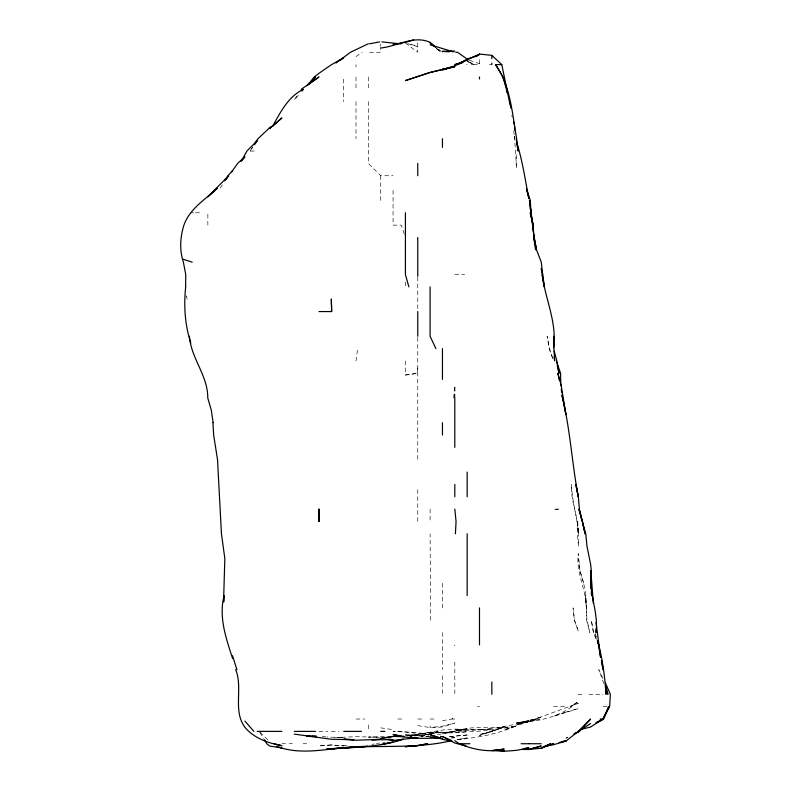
<?xml version="1.0" encoding="UTF-8"?>
<svg xmlns="http://www.w3.org/2000/svg" width="791" height="791" viewBox="0 0 791 791"><rect width="100%" height="100%" fill="white"/><g stroke="black" fill="none" stroke-linecap="round" stroke-linejoin="round"><path stroke-width="0.59" stroke-dasharray="3.96 2.97" d="M207.855 225.128L207.855 212.789M454.805 397.992L454.934 385.652M514.476 136.23L516.543 168.216L516.157 163.391L516.988 152.179M405.417 360.953L405.417 375.053L417.51 373.303L417.757 367.083M454.805 662.047L454.805 694.33M453.668 397.992L454.805 385.652L454.805 397.616M356.029 360.953L357.601 348.604M254.316 151.051L250.154 151.051L252.734 146.859M296.793 96.107L294.282 99.982L299.621 93.753M250.154 151.051L252.734 147.274M220.205 188.09L222.815 184.293M442.456 720.69L451.918 719.029L454.805 715.924M356.019 56.527L362.189 52.265M567.987 737.093L565.931 738.23L567.987 737.212M430.106 734.404L438.214 731.378L430.106 733.84M528.882 720.482L516.543 724.774L541.232 716.943L535.289 719.029L578.28 703.229L570.271 706.679L578.28 701.36C561.58 717.071 538.651 721.639 516.543 722.717L528.882 720.809L516.543 723.36L534.39 719.029M421.128 736.708L428.989 734.691M371.869 744.44L374.192 743.965M376.427 743.55L379.65 743.016M457.05 739.595L467.155 737.944L457.05 739.674C477.378 737.716 497.766 734.117 516.543 725.752L504.193 729.796L536.901 719.029L528.882 721.432L539.561 719.029L516.543 724.358L528.882 721.807L491.844 728.689L479.494 729.915L491.844 728.877L442.456 732.535L430.106 732.14L417.757 734.572L430.106 732.476L442.456 732.921L467.155 729.302L479.494 729.44L454.805 729.351L467.155 730.301C446.272 725.95 426.181 734.859 405.417 735.976M409.906 735.61L417.757 734.414L409.906 736.362C428.445 729.885 448.092 734.829 467.155 731.695C483.865 731.507 500.1 728.729 516.543 726.108C496.066 729.45 474.837 724.516 454.805 731.279L442.456 733.287L467.155 728.936L442.456 734.048L434.595 734.503M431.233 733.672L442.456 732.001L409.906 736.243L428.989 734.829M405.417 375.053L417.51 373.303M382.963 742.591L385.207 742.344M408.779 735.63L417.757 734.72L405.417 735.106L428.989 736.619M454.805 732.684L467.155 731.665M334.692 737.598L356.019 736.688L379.591 737.291M338.736 737.716L343.68 737.657L326.841 736.955M369.535 52.265L380.718 52.265L380.718 47.569M466.512 64.615L467.155 64.615M467.155 61.49L474.036 64.615L479.494 64.615L479.494 56.952M489.382 64.615L491.844 64.615M368.369 101.663L368.369 163.391L380.718 175.74L393.068 175.74M190.453 212.789L193.686 212.789M195.506 212.789L199.807 212.789M454.805 274.526L464.614 274.526M577.865 694.33L583.768 694.33M588.87 694.33L603.147 694.33M477.546 706.679L479.494 706.679M553.581 706.679L567.088 706.679M602.969 706.679L608.417 706.679M356.019 719.029L364.829 719.029M397.764 719.029L403.756 719.029M417.757 719.029L423.304 719.029M430.106 719.029L436.148 719.029M451.918 719.029L454.805 719.029M318.981 731.378L327.741 731.378M331.33 731.378L339.003 731.378M281.942 743.728L285.61 743.728M289.18 743.728L292.512 743.728M303.151 743.728L306.631 743.728M384.426 736.47L368.369 737.083L379.482 737.331M405.417 734.73L417.757 735.195L430.106 736.728M347.041 745.794L343.68 745.606L347.041 745.972M322.352 736.461L325.714 736.826M428.989 734.809L405.417 731.962L393.068 731.378L417.757 732.634L430.106 734.76M380.718 727.858L393.068 729.658M417.757 725.594L430.106 727.591L442.456 727.008L454.805 723.023L442.456 726.168L430.106 727.591L430.106 725.841M407.662 43.634L417.757 46.659L408.779 43.554M469.399 60.225L479.494 63.715M436.286 48.548L442.456 52.265M474.036 64.615L467.155 60.432L472.286 64.615L467.155 59.038M405.417 42.951L417.757 52.265L417.757 42.052M438.659 49.368L441.507 51.544M436.405 48.34L440.903 52.265L436.405 48.142M260.041 732.239L269.593 741.691M259.814 732.407L263.63 738.576M602.969 678.48L598.757 669.641L604.087 684.235M552.771 358.709L549.112 348.604L547.125 336.264L549.537 348.604L552.85 358.709M404.3 234.116L401.344 225.128L393.068 225.128L393.068 188.09M596.355 637.091L595.267 633.72L596.196 637.091M583.649 583.204L580.021 570.865L578.28 553.571C575.759 572.447 586.111 589.275 586.339 607.903L585.528 595.554L587.001 620.253L589.849 632.602L586.556 620.253L586.002 595.554L583.649 583.204L580.03 570.865L578.28 558.515M511.876 115.13L512.182 117.375M513.784 130.841L514.447 138.702L514.358 136.23M454.756 644.942L454.805 645.861M430.64 620.253L430.106 533.816M442.456 583.204L442.456 607.903M442.456 632.602L442.456 669.641M442.456 675.722L442.456 694.33M430.106 509.127L430.106 521.467M417.757 276.988L417.757 310.329M417.757 337.49L417.757 459.729M417.757 489.728L417.757 521.467M405.417 281.932L405.417 286.866M380.718 44.049L380.718 46.392M380.718 175.74L380.718 200.439M368.369 76.964L368.369 90.777M368.369 724.902L368.369 731.378M356.019 64.615L356.019 66.859M356.019 76.964L356.019 89.571M356.019 101.663L356.019 138.702M343.68 79.11L343.68 101.663M577.746 521.467L577.331 533.816L578.458 546.166C580.258 525.145 572.022 505.222 571.527 484.428C570.311 501.316 578.696 516.958 578.28 533.816L577.746 521.467M492.427 731.378L479.494 734.602L491.844 731.378L504.193 727.018L479.494 735.531L504.193 726.534L492.427 731.378M565.931 712.108L553.581 716.27L578.28 708.607L565.931 712.108M467.155 735.007L448.072 736.747L467.155 735.007M331.33 744.944L318.981 745.913L331.33 744.993L343.68 745.883L331.33 744.944M558.575 509.127L553.581 509.305L558.575 509.127M454.805 737.795L449.861 737.894L454.805 737.795M442.456 736.441L440.211 736.174L442.456 736.441M596.434 639.336L593.477 632.602L591.332 620.253L593.487 632.602L596.434 639.336M578.28 630.941L574.375 620.253L573.089 607.903L574.533 620.253L578.28 630.941M187.042 299.216L186.656 295.854L187.042 299.216"/><path stroke-width="1.19" d="M185.618 286.866L185.737 274.526L183.393 262.177C179.379 250.164 180.13 237.102 183.917 225.128C189.771 208.606 205.294 199.461 217.495 188.09L207.855 196.821L228.688 175.74L226.078 179.537M514.555 130.06L514.605 126.352M591.006 588.366L590.837 570.865L593.369 603.414M223.863 601.733L224.11 595.554C218.593 617.049 225.959 638.03 232.544 658.31M455.398 533.816L456.061 521.467L454.805 509.127M590.62 582.987L591.302 570.865L590.62 564.26L586.962 546.166L585.785 533.816L582.532 522.594L585.063 533.816L582.542 521.467L578.913 509.127L582.206 521.467L579.427 509.127L578.31 496.778L575.878 484.428L578.28 496.778C571.952 463.259 570.202 428.93 562.015 395.747M185.707 286.866C183.641 305.484 184.886 325.23 190.858 342.997M603.662 719.029L608.714 706.679L602.969 719.029L590.62 727.018L580.525 729.549M231.694 171.825L237.666 163.391L244.894 156.806L242.026 160.573M596.8 722.252L602.969 719.029L609.614 706.679L610.375 694.33L605.491 683.108M254.02 144.773L258.024 138.702L269.593 127.786L271.906 126.352L269.593 128.547L281.942 117.928L272.5 126.352C280.419 112.371 288.151 96.561 303.428 89.314L301.905 91.094M224.703 180.892L227.917 175.74L232.544 170.629M241.136 161.394L246.901 151.051L257.243 140.66L254.662 144.437M308.174 84.627L314.324 76.964L318.981 73.316L331.33 64.753L343.68 57.773L339.863 60.512M309.044 83.935L315.471 76.964L306.631 85.804L318.981 76.964L301.183 89.314M559.197 742.482L565.931 741.118L578.28 731.378L590.62 719.029L579.309 731.378L574.157 733.662M336.046 63.072L350.472 52.265L368.369 43.732M578.28 731.378L590.62 723.577M478.377 55.222L467.155 59.058L457.158 64.615L462.705 62.192M574.157 734.147L578.28 732.1M595.771 723.033L602.969 719.622M509.404 101.663L501.791 64.615L491.844 55.37L479.494 54.055L454.805 65.791L442.456 69.885L454.805 66.573L430.106 72.485L454.805 66.464L442.456 69.301L449.189 68.006M475.005 56.794L478.377 55.33M565.931 741.118L553.581 744.697L543.476 746.546M464.91 61.045L454.805 64.615L462.656 62.627M435.505 47.312L430.106 42.358C413.723 34.844 397.151 46.432 380.718 48.004M413.614 39.926L405.417 42.378L393.068 44.415M403.173 739.328C380.708 746.753 356.968 747.238 333.575 748.474M545.721 745.784L553.581 743.728L541.232 748.118L550.576 743.728L541.232 748.237L528.882 749.393L541.232 746.002L528.882 749.512L521.477 749.453M561.442 741.77L565.931 740.712M395.312 740.969L403.173 739.19M385.583 743.728L393.068 742.037L380.718 744.608M369.496 43.821L379.591 41.913M451.434 740.683C420.852 747.96 389.548 745.814 358.491 746.922M361.635 746.378L356.019 747.386L326.841 749.077M417.757 737.578L393.068 740.445L386.334 739.259M363.88 746.318L356.019 747.386L367.251 746.328M395.312 736.055L380.718 738.399L393.068 736.48L404.181 736.658M524.393 748.434L528.882 747.881L516.543 750.352L504.193 751.292L492.971 750.234M331.33 748.919L356.019 746.773C329.55 747.851 302.033 756.186 276.326 746.279M326.841 748.929L330.203 748.682M367.251 746.299L343.68 747.871M439.984 737.874C424.302 738.646 408.275 738.942 393.068 734.463L404.29 736.48M316.509 736.154L306.631 736.401L316.509 736.619M454.805 51.069L442.456 51.346L449.189 51.85M353.557 739.743L331.33 739.259L294.282 734.117M455.695 52.265L457.475 52.265L467.155 59.038M503.897 80.296L503.017 76.964L495.552 64.615L501.791 64.615M318.981 311.565L331.656 311.565L331.33 299.216L331.656 311.565M600.072 719.029L602.969 719.029M257.243 731.378L281.883 731.378M294.282 731.378L315.609 731.378M343.68 731.378L361.467 731.378M380.718 731.378L384.93 731.378M274.21 743.728L281.942 745.705C268.228 743.056 254.099 738.389 244.894 727.236C232.505 710.545 243.272 688.229 235.688 669.641M469.903 743.728L459.205 743.728L454.805 740.653M521.14 743.728L528.882 743.728M529.11 743.728L541.232 743.728M495.552 750.264L504.193 750.59L491.844 750.699L504.193 749.008C489.105 752.824 473.315 749.641 459.205 743.728L466.018 745.854L454.805 743.016L442.456 736.589L451.434 740.396M353.775 739.625L343.68 739.15L356.019 740.218L380.718 739.328L371.74 739.803L393.068 739.654L388.579 739.16M434.595 737.37L430.106 737.143L442.456 738.586L430.106 734.651L442.456 739.328L452.561 741.375M400.928 43.92L381.845 41.854M306.631 735.561L310.003 735.867M312.247 736.065L315.609 736.372M430.106 44.82L453.678 51.909M183.156 259.28L192.233 262.177M279.698 747.188L281.942 747.96L269.593 746.022L266.814 743.728L264.263 739.605M435.811 47.193L430.106 42.843L433.705 45.987M244.894 721.036L253.881 731.378M495.552 64.615C510.531 85.833 512.202 113.202 516.543 138.089L518.174 151.051L516.543 141.965C522.525 160.435 525.066 179.517 528.882 198.462L526.509 189.247M435.9 348.604L430.106 336.264L430.106 286.866M605.372 687.597L607.933 694.33L605.619 685.352M556.627 362.08L560.582 373.303L560.819 385.652M526.588 189.237L530.296 200.439L531.008 212.789L530.425 209.417M236.914 669.641L232.544 655.788M597.442 640.453C602.455 657.954 604.858 676.226 605.985 694.33L605.54 689.841M408.868 286.866L405.417 274.526L405.417 212.789M504.193 81.404L506.378 89.314M554.184 351.155L556.874 360.953L559.049 373.303L557.26 365.442M533.549 234.116L536.516 249.827L541.281 262.177L542.577 274.526L541.232 268.475L542.784 274.526L544.346 286.866L542.142 274.526C545.236 299.038 557.161 322.56 553.581 347.625L553.581 336.264M533.411 231.872L532.976 225.128L530.257 212.789L533.243 225.128L533.767 237.478L536.407 249.827L534.162 237.478L529.466 200.439L531.008 212.789M513.675 121.863L514.14 124.108M559.257 380.036L557.902 373.303L561.215 385.652L565.931 414.642L561.956 394.63M511.006 108.397L509.74 101.663L510.284 105.025M506.596 90.431L507.011 92.676M530.336 208.3L531.157 212.789M554.125 357.868L554.659 360.953L553.581 343.096M531.196 213.906L533.085 225.128M598.471 644.942L600.567 657.291L596.028 622.497M189.425 336.264C190.957 358.224 207.974 375.567 207.766 397.992L211.345 410.341L213.155 422.691M601.625 660.9L603.029 669.641L601.565 660.663M533.767 237.478L535.547 249.827M516.216 138.702L516.543 141.233M561.254 389.014L561.679 392.385M590.62 580.406C590.936 598.055 598.293 614.726 596.107 632.602L596.009 628.894M591.282 591.965L591.569 595.554M212.927 422.691L213.649 435.04L217.535 459.729L221.44 533.816L224.842 558.515L223.556 601.733M590.62 570.865L590.62 583.204M491.844 55.37L491.844 58.663M491.844 63.023L491.844 64.615M491.844 681.99L491.844 694.33M479.494 54.055L479.494 54.836M479.494 76.964L479.494 78.991M479.494 607.903L479.494 644.942M467.155 472.079L467.155 496.778M467.155 533.816L467.155 595.554M454.805 397.992L454.805 447.39M454.805 484.428L454.805 496.778M442.456 138.702L442.456 147.393M442.456 348.604L442.456 379.433M442.456 422.691L442.456 435.04M417.757 163.391L417.757 175.74M417.757 237.478L417.757 276.237M417.757 311.565L417.757 336.264M318.981 509.127L318.981 521.467L318.981 509.127M417.757 76.549L405.417 80.573L430.106 72.436L417.757 76.549M427.605 743.728L417.757 745.626L405.417 746.674L417.757 745.626L427.605 743.728M598.896 644.942L597.413 641.58L598.896 644.942"/></g></svg>
